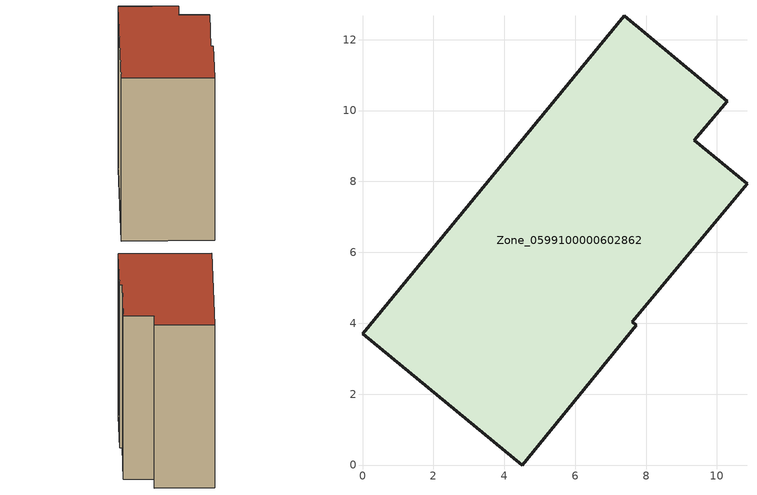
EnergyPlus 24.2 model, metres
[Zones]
Zone_0599100000602862
 floor ground (C_G): 9.36,9.16 10.85,7.94 7.61,4.04 7.73,3.94 4.5,0 0,3.7 7.38,12.67 10.29,10.27 z0
 wall outside (C_F): 7.38,12.67 0,3.7 4.5,0 7.73,3.94 7.61,4.04 10.85,7.94 9.36,9.16 10.29,10.27 7.38,12.67 z0:10.98
 roof outside (C_R): 10.85,7.94 9.36,9.16 10.29,10.27 7.38,12.67 0,3.7 4.5,0 7.73,3.94 7.61,4.04 z10.98
[BUILDING]
Pand.0599100000602862: North Axis=0; Terrain=City; Loads Convergence Tolerance Value=0.04; Temperature Convergence Tolerance Value=0.4; Solar Distribution=FullExterior; Maximum Number of Warmup Days=25; Minimum Number of Warmup Days=1
[Site:Location]
Rotterdam.The.Hague.AP_ZH_NLD Design_Conditions: Latitude=51.96; Longitude=4.45; Time Zone=1; Elevation=-4.5
[SITE:GROUNDTEMPERATURE:BUILDINGSURFACE]
18, 18, 18, 18, 18, 18, 18, 18, 18, 18, 18, 18
[MATERIAL] Thermal Absorptance=0.9; Solar Absorptance=0.7; Visible Absorptance=0.7
Name | Roughness | Thickness | Conductivity | Density | Specific Heat
G.TC.1946 | MediumSmooth | 0.15 | 1 | 540 | 1210
F.TC.1946 | Rough | 0.3 | 0.857143 | 1920 | 840
R.TC.1946 | MediumRough | 0.2 | 0.909091 | 1500 | 1000
[CONSTRUCTION]
C_G: G.TC.1946
C_F: F.TC.1946
C_R: R.TC.1946
[ZONE]
Zone_0599100000602862: Type=1; Multiplier=1; Ceiling Height=Autocalculate; Volume=Autocalculate; Floor Area=autocalculate; Part of Total Floor Area=Yes
[ZONEINFILTRATION:DESIGNFLOWRATE]
Infil_Zone_0599100000602862: Zone or ZoneList or Space or SpaceList=Zone_0599100000602862; Schedule=AlwaysOn; Design Flow Rate Calculation Method=Flow/Area; Flow Rate per Floor Area=0.003; Constant Term Coefficient=1; Temperature Term Coefficient=0; Velocity Term Coefficient=0; Velocity Squared Term Coefficient=0
[HVACTEMPLATE:ZONE:IDEALLOADSAIRSYSTEM]
Zone_0599100000602862: Maximum Heating Supply Air Temperature=50; Minimum Cooling Supply Air Temperature=13; Maximum Heating Supply Air Humidity Ratio=0.0156; Minimum Cooling Supply Air Humidity Ratio=0.0077; Heating Limit=NoLimit; Cooling Limit=NoLimit; Dehumidification Control Type=ConstantSensibleHeatRatio; Cooling Sensible Heat Ratio=0.7; Dehumidification Setpoint=60; Humidification Control Type=None; Humidification Setpoint=30; Outdoor Air Method=None; Outdoor Air Flow Rate per Person=0.00944; Outdoor Air Flow Rate per Zone Floor Area=0; Outdoor Air Flow Rate per Zone=0; Demand Controlled Ventilation Type=None; Outdoor Air Economizer Type=NoEconomizer; Heat Recovery Type=None; Sensible Heat Recovery Effectiveness=0.7; Latent Heat Recovery Effectiveness=0.65
[ZONECONTROL:THERMOSTAT]
ThermostatControl_Zone_0599100000602862: Zone or ZoneList=Zone_0599100000602862; Control Type Schedule=DualSetpointControlType; Control 1=Thermostat_Zone_0599100000602862; Temperature Difference Between Cutout And Setpoint=0
[THERMOSTATSETPOINT:DUALSETPOINT]
Thermostat_Zone_0599100000602862: Heating Setpoint Temperature Schedule=HeatingSetpoint_Zone_0599100000602862; Cooling Setpoint Temperature Schedule=CoolingSetpoint_Zone_0599100000602862
[SCHEDULE:COMPACT]
HeatingSetpoint_Zone_0599100000602862: Through: 12/31, For: AllDays, Until: 24:00, 21
CoolingSetpoint_Zone_0599100000602862: Through: 12/31, For: AllDays, Until: 24:00, 24
DualSetpointControlType: Through: 12/31, For: AllDays, Until: 24:00, 4
AlwaysOn: Through: 12/31, For: AllDays, Until: 24:00, 1
